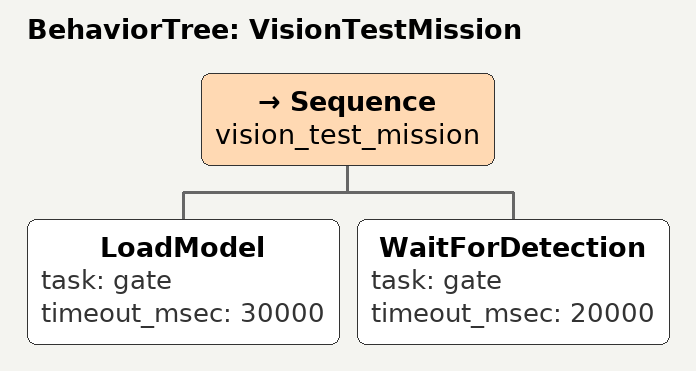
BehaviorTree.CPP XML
<?xml version="1.0" encoding="UTF-8"?>
<root BTCPP_format="4" main_tree_to_execute="VisionTestMission">
  <BehaviorTree ID="VisionTestMission">
    <Sequence name="vision_test_mission">
      <LoadModel task="gate" timeout_msec="30000"/>
      <WaitForDetection task="gate" timeout_msec="20000"/>
    </Sequence>
  </BehaviorTree>
</root>
